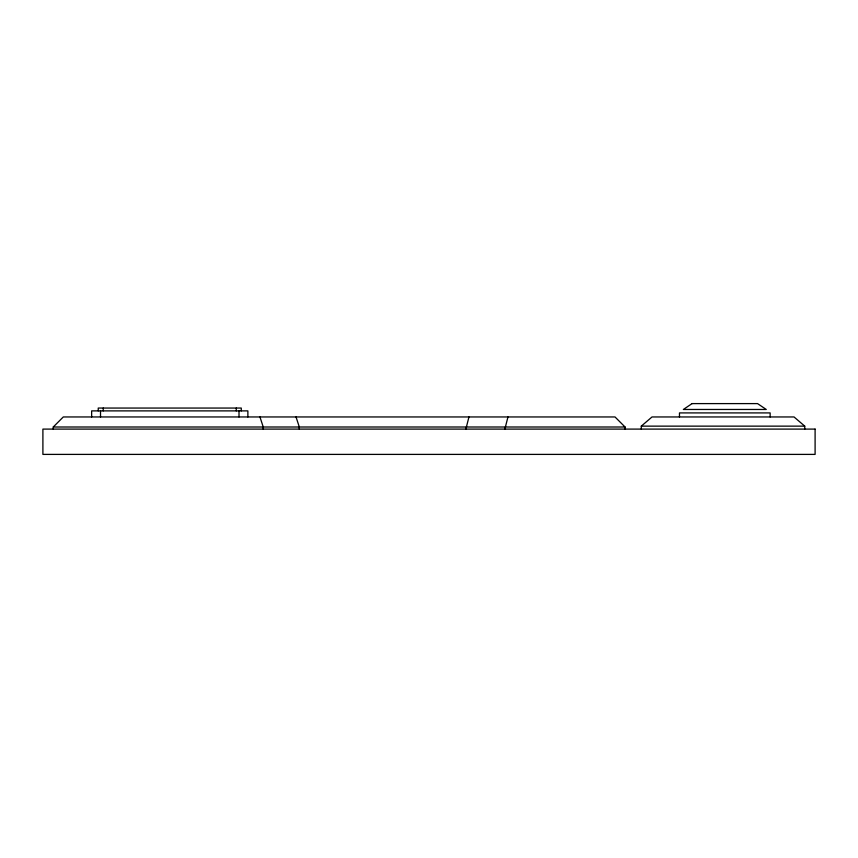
<?xml version="1.0" encoding="UTF-8"?>
<svg xmlns="http://www.w3.org/2000/svg" width="858" height="858" viewBox="0 0 858 858"><rect width="100%" height="100%" fill="white"/><g stroke="black" fill="none" stroke-linecap="round" stroke-linejoin="round"><path stroke-width="1.29" d="M468.951 416.956L465.873 429.097M507.957 416.956L504.869 429.097M53.26 429.097L53.26 427.005L63.299 416.956L615.014 416.956L625.064 427.005L625.064 429.097M641.301 429.097L641.301 426.136L652.016 416.956L794.036 416.956L804.74 426.136L804.74 429.097M641.301 426.136L804.74 426.136M53.26 427.005L625.064 427.005M296.031 416.956L299.313 427.005L299.313 429.097M259.953 416.956L263.234 427.005L263.234 429.097M770.141 416.956L770.141 412.913L679.472 412.913L679.472 416.956M247.876 416.956L247.876 410.885L91.645 410.885L91.645 416.956M241.28 410.885L241.28 408.054L98.241 408.054L98.241 410.885M239.007 410.885L239.007 416.956M236.272 408.054L236.272 410.885M103.239 408.054L103.239 410.885M100.515 410.885L100.515 416.956M692.063 403.603L683.365 409.47L766.258 409.47L757.55 403.603L692.063 403.603M815.1 429.097L42.9 429.097L42.9 454.397L815.1 454.397L815.1 429.097"/></g></svg>
